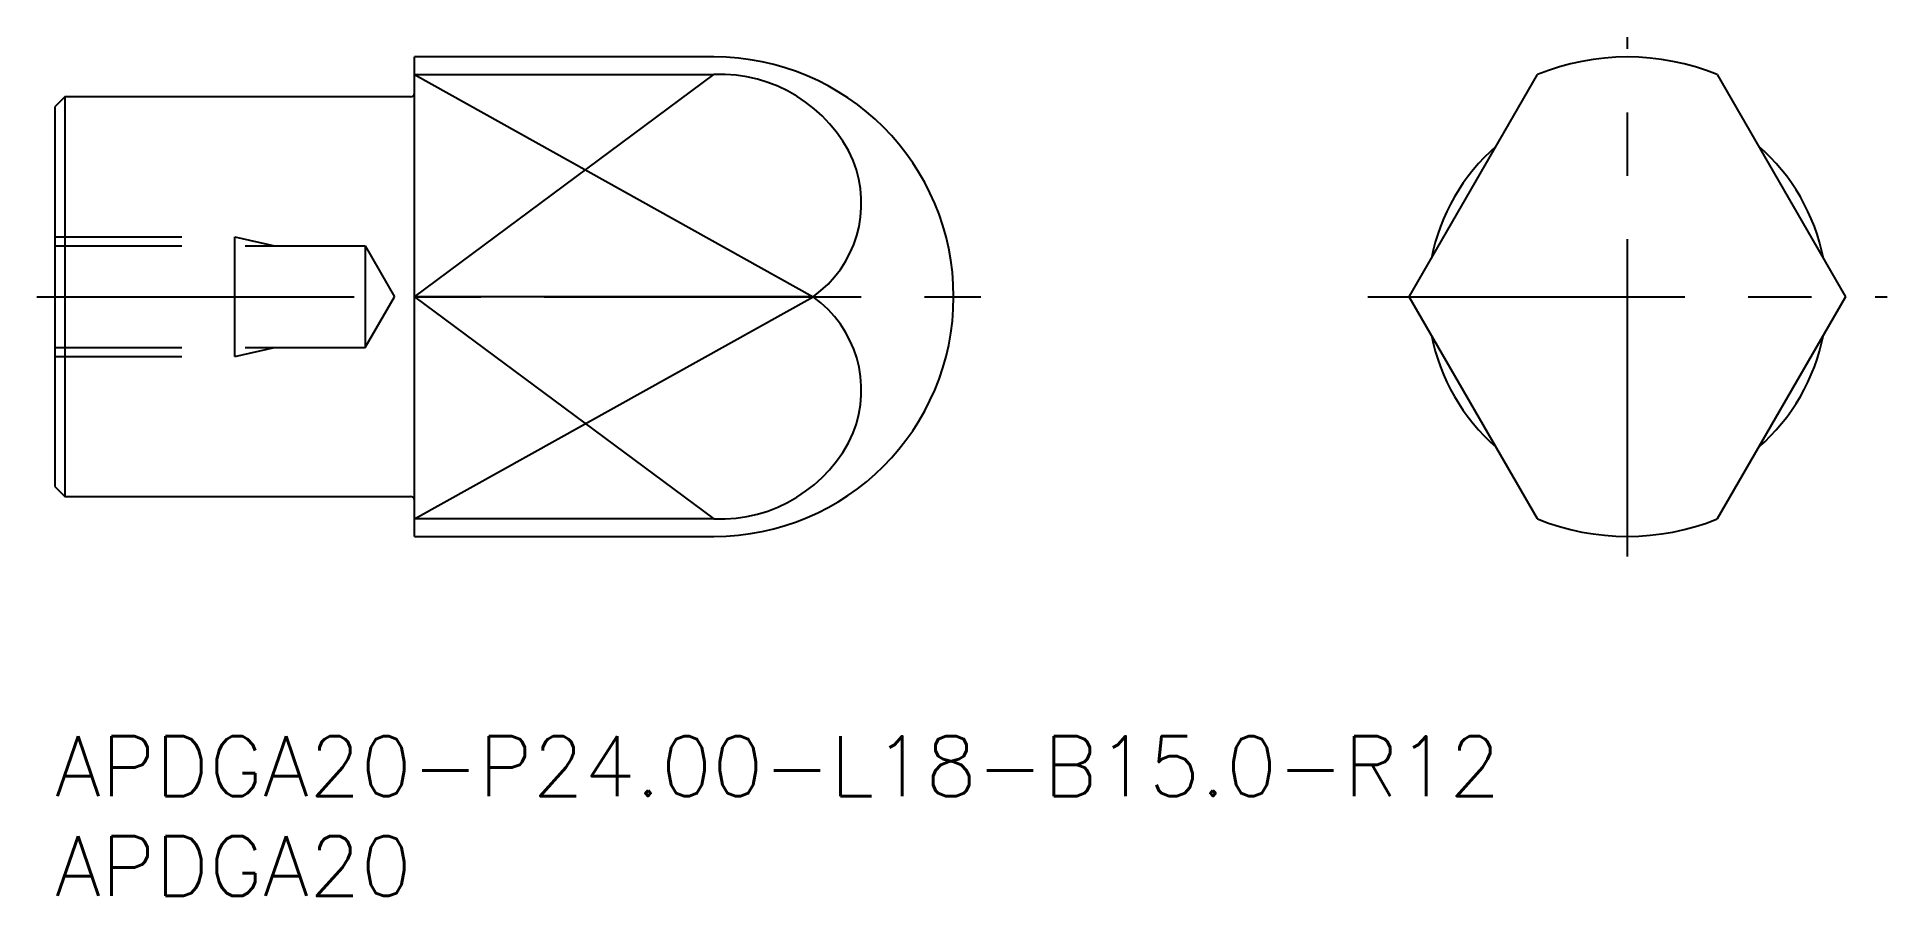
# Model space of a CAD drawing. Extents: x -0.9 to 91.7, y -8 to 35.
import ezdxf

# ---------------------------------------------------------------- set-up
doc = ezdxf.new("R2010")
doc.units = 0
doc.header["$LTSCALE"] = 0.5
doc.linetypes.add('CENTER', pattern=[50.8, 31.75, -6.35, 6.35, -6.35])
doc.linetypes.add('DASHED', pattern=[19.05, 12.7, -6.35])
for name, color, linetype in [('MSM_CENTER', 1, 'CENTER'), ('MSM_CONTINUOUS', 7, 'CONTINUOUS'), ('MSM_DASHED', 4, 'DASHED'), ('MSM_NARROW', 5, 'CONTINUOUS'), ('MSM_PART_NUMBER', 7, 'CONTINUOUS')]:
    doc.layers.add(name, color=color, linetype=linetype)
doc.styles.get("Standard").update_dxf_attribs({"font": 'txt.shx', "height": 1, "bigfont": 'bigfont.shx'})

# ---------------------------------------------------------------- blocks, each defined once
blk = doc.blocks.new('*U16')
at = {"layer": 'MSM_PART_NUMBER'}
blk.add_text('APDGA20-P24.00-L18-B15.0-R12', height=3, dxfattribs=at).set_placement((0, -3))
blk = doc.blocks.new('*U17')
at = {"layer": 'MSM_PART_NUMBER'}
blk.add_text('APDGA20', height=3, dxfattribs=at).set_placement((0, -8))

msp = doc.modelspace()

# ---------------------------------------------------------------- linework, layer by layer
at = {"layer": 'MSM_CENTER'}
for p, q in [((78.742, 9), (78.742, 35)), ((-0.9, 22), (46.36, 22)), ((65.742, 22), (91.742, 22))]:
    msp.add_line(p, q, dxfattribs=at)
at = {"layer": 'MSM_CONTINUOUS'}
for p, q in [((17.999, 10), (18, 34)), ((33, 34), (18, 34)), ((18, 33.124), (33, 33.124)), ((67.819, 22), (74.242, 33.124)), ((83.242, 33.124), (89.664, 22)), ((0.5, 32), (0, 31.5)), ((0, 31.5), (0, 12.5)), ((17.8, 32), (0.5, 32)), ((0.5, 32), (0.5, 12)), ((37.97, 22), (18, 22)), ((74.242, 10.876), (67.819, 22)), ((89.664, 22), (83.242, 10.876)), ((0, 12.5), (0.5, 12)), ((0.5, 12), (17.8, 12)), ((33, 10.876), (18, 10.876)), ((18, 10), (33, 10))]:
    msp.add_line(p, q, dxfattribs=at)
for centre, radius, start, end in [((33, 22), 12, 270, 90), ((78.742, 22), 12, 67.97569, 112.02431), ((33.295, 25.794), 7.337, 24.37993, 92.30515), ((17.8, 32.2), 0.2, 270, 0), ((34.613, 26.694), 5.771, 305.56273, 21.63708), ((78.742, 22), 10, 131.07189, 168.92811), ((78.742, 22), 10, 11.07189, 48.92811), ((34.613, 17.306), 5.771, 338.36292, 54.43727), ((78.742, 22), 10, 191.07189, 228.92811), ((78.742, 22), 10, 311.07189, 348.92811), ((33.295, 18.206), 7.337, 267.69485, 335.62007), ((17.8, 11.8), 0.2, 0, 90), ((78.742, 22), 12, 247.97569, 292.02431)]:
    msp.add_arc(centre, radius, start, end, dxfattribs=at)
at = {"layer": 'MSM_DASHED'}
for p, q in [((0, 25), (9, 25)), ((0, 24.55), (15.528, 24.55)), ((9, 19), (9, 25)), ((9, 25), (11, 24.55)), ((15.528, 24.55), (17, 22)), ((15.528, 24.55), (15.528, 19.45)), ((15.528, 19.45), (17, 22)), ((0, 19.45), (15.528, 19.45)), ((0, 19), (9, 19)), ((9, 19), (11, 19.45))]:
    msp.add_line(p, q, dxfattribs=at)
at = {"layer": 'MSM_NARROW'}
for p, q in [((18, 22), (33, 33.124)), ((18, 33.124), (37.97, 22)), ((18, 22), (33, 10.876)), ((18, 10.876), (37.97, 22))]:
    msp.add_line(p, q, dxfattribs=at)

# ---------------------------------------------------------------- block references
at = {"layer": 'MSM_CONTINUOUS'}
for name in ['*U16', '*U17']:
    msp.add_blockref(name, (0, 0), dxfattribs=at)

doc.saveas('drawing.dxf')
